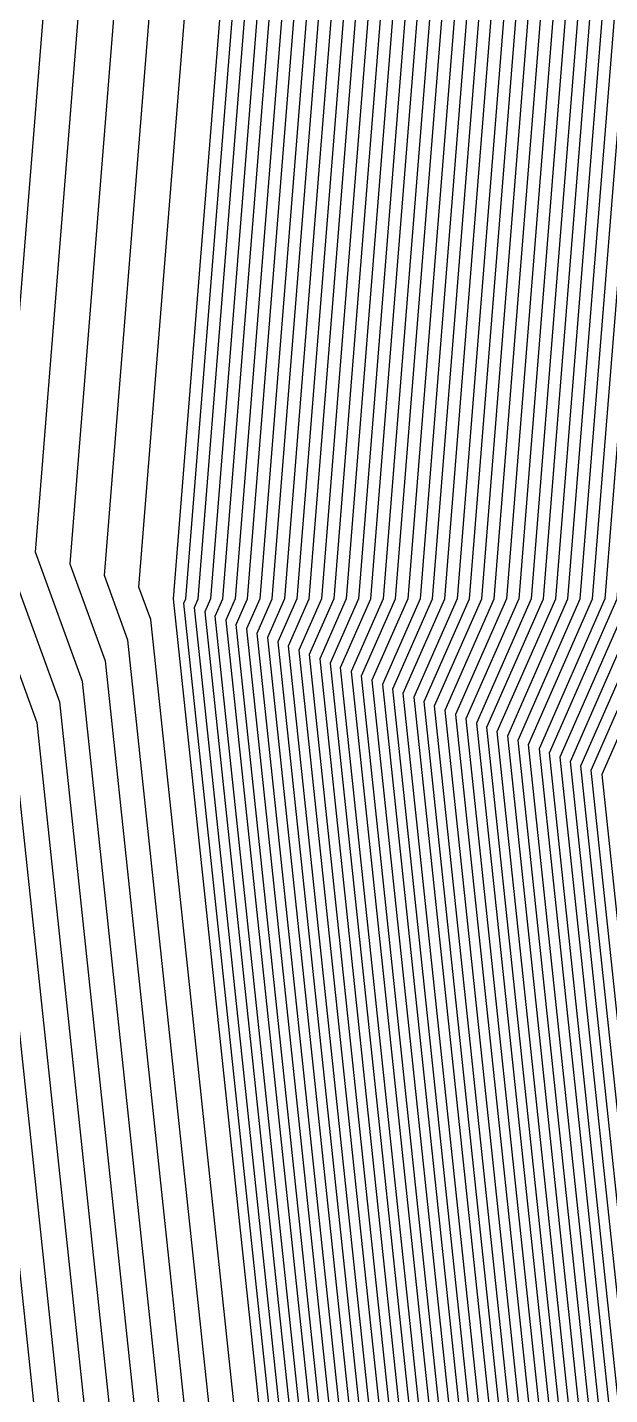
# Model space of a CAD drawing. Extents: x 7084 to 11035, y 13750 to 16729.
# Drawn here: x 8542.6 to 8570.5, y 15049.2 to 15114.7 of the extents above; entities that cross this region are included whole.
import ezdxf

# ---------------------------------------------------------------- set-up
doc = ezdxf.new("R2010")
doc.units = 0
doc.layers.add('Default', color=7, linetype='Continuous')

msp = doc.modelspace()

# ---------------------------------------------------------------- linework, layer by layer
at = {"layer": 'Default'}
for points in [[(8547.923, 15087.875), (8557.091, 15202.47), (8558.189, 15203.045), (8558.354, 15203.035), (8622.527, 15335.965), (8622.975, 15336.034), (8677.981, 15413.958), (8678.314, 15413.797), (8755.978, 15393.547), (8839.286, 15445.614), (8753.946, 15549.019), (8705.817, 15501.887), (8705.483, 15502.048), (8753.613, 15549.18), (8754.099, 15550.17), (8857.234, 15623.511), (9031.418, 15664.765), (9031.768, 15665.327), (9032.816, 15664.603), (9252.838, 15657.727), (9376.6, 15614.181), (9502.655, 15566.051), (9504.065, 15566.426), (9850.141, 15472.458)], [(8575.409, 14943.072), (8560.589, 15082.801), (8562.575, 15087.314), (8571.044, 15193.17), (8573.391, 15198.044), (8574.113, 15200.21), (8575.196, 15205.987), (8634.475, 15328.78), (8635.197, 15330.946), (8636.318, 15334.083), (8687.128, 15406.065), (8758.869, 15387.359), (8846.979, 15442.428), (8768.148, 15537.947), (8863.418, 15605.694), (9024.319, 15643.802), (9036.053, 15644.705), (9239.295, 15638.354), (9255.001, 15639.798), (9369.325, 15599.573), (9379.435, 15605.35), (9495.876, 15560.89), (9506.708, 15556.919), (9826.391, 15470.117)], [(8569.074, 15087.314), (8577.182, 15188.657), (8580.702, 15195.968), (8581.785, 15199.217), (8583.41, 15207.883), (8640.162, 15325.44), (8641.245, 15328.689), (8642.926, 15333.396), (8691.57, 15402.308), (8760.252, 15384.4), (8850.659, 15440.904), (8775.189, 15532.35), (8866.397, 15597.21), (9020.437, 15633.693), (9038.039, 15635.047), (9232.616, 15628.966), (9256.175, 15631.132), (9365.624, 15592.622), (9380.789, 15601.288), (9492.265, 15558.724), (9508.513, 15552.767), (9814.567, 15469.666)], [(8569.665, 15087.314), (8577.74, 15188.246), (8581.367, 15195.779), (8582.483, 15199.127), (8584.157, 15208.055), (8640.679, 15325.136), (8641.795, 15328.484), (8643.526, 15333.333), (8691.974, 15401.967), (8760.378, 15384.131), (8850.994, 15440.765), (8775.829, 15531.842), (8866.668, 15596.438), (9020.084, 15632.774), (9038.219, 15634.169), (9232.009, 15628.113), (9256.282, 15630.345), (9365.288, 15591.991), (9380.912, 15600.919), (9491.937, 15558.527), (9508.677, 15552.389), (9813.492, 15469.625)], [(8569.099, 15079.314), (8572.619, 15087.314), (8580.53, 15186.195), (8584.69, 15194.836), (8585.97, 15198.676), (8587.89, 15208.917), (8643.263, 15323.618), (8644.543, 15327.459), (8646.53, 15333.02), (8693.993, 15400.259), (8761.007, 15382.786), (8852.666, 15440.073), (8779.029, 15529.298), (8868.022, 15592.581), (9018.32, 15628.178), (9039.122, 15629.779), (9228.973, 15623.846), (9256.815, 15626.406), (9363.606, 15588.831), (9381.527, 15599.072), (9490.296, 15557.542), (9509.498, 15550.502), (9808.117, 15469.42)], [(9689.788, 14711.896), (9475.878, 14639.842), (9189.914, 14644.346), (9186.119, 14640.448), (9172.537, 14642.646), (9171.638, 14649.243), (8944.218, 14687.522), (8773.09, 14692.025), (8633.485, 14692.025), (8550.173, 14719.045), (8538.588, 14723.643), (8516.071, 14793.445), (8556.602, 14930.798), (8540.84, 15079.409), (8536.346, 15091.802), (8545.353, 15204.387), (8554.141, 15208.984), (8555.459, 15208.905), (8618.506, 15339.503)], [(8619.081, 15338.998), (8555.873, 15208.067), (8554.719, 15208.136), (8547.03, 15204.113), (8538, 15091.241), (8541.932, 15080.397), (8557.734, 14931.407), (8517.1, 14793.704), (8539.675, 14723.723), (8549.811, 14719.7), (8633.336, 14692.611), (8773.297, 14692.611), (8944.861, 14688.096), (9172.862, 14649.72), (9173.648, 14643.948), (9185.532, 14642.024), (9188.853, 14645.435)], [(8619.655, 15338.492), (8556.286, 15207.228), (8555.298, 15207.287), (8548.707, 15203.839), (8539.654, 15090.68), (8543.024, 15081.385), (8558.866, 14932.016), (8518.129, 14793.962), (8540.761, 14723.804), (8549.449, 14720.356), (8633.187, 14693.198), (8773.504, 14693.198), (8945.505, 14688.671), (9174.086, 14650.197), (9174.76, 14645.25), (9184.946, 14643.601), (9187.792, 14646.524), (9475.215, 14641.998), (9690.217, 14714.42)], [(8620.23, 15337.987), (8556.7, 15206.389), (8555.876, 15206.439), (8550.383, 15203.565), (8541.308, 15090.119), (8544.116, 15082.373), (8559.999, 14932.625), (8519.158, 14794.221), (8541.848, 14723.884), (8549.088, 14721.011), (8633.038, 14693.784), (8773.711, 14693.784), (8946.148, 14689.246), (9175.309, 14650.675), (9175.871, 14646.552), (9184.36, 14645.178)], [(9690.646, 14716.943), (9474.553, 14644.154), (9185.671, 14648.703), (9183.773, 14646.754), (9176.982, 14647.854), (9176.533, 14651.152), (8946.792, 14689.821), (8773.918, 14694.37), (8632.889, 14694.37), (8548.726, 14721.666), (8542.934, 14723.965), (8520.187, 14794.48), (8561.131, 14933.234), (8545.209, 15083.362), (8542.962, 15089.558), (8552.06, 15203.291), (8556.454, 15205.59), (8557.113, 15205.551), (8620.804, 15337.481)], [(8621.378, 15336.976), (8557.527, 15204.712), (8557.033, 15204.742), (8553.737, 15203.018), (8544.616, 15088.997), (8546.301, 15084.35), (8562.264, 14933.843), (8521.216, 14794.738), (8544.02, 14724.046), (8548.364, 14722.322), (8632.739, 14694.957), (8774.125, 14694.957), (8947.436, 14690.396), (9177.757, 14651.629), (9178.094, 14649.155), (9183.187, 14648.331), (9184.61, 14649.792), (9474.222, 14645.232), (9690.86, 14718.205)], [(9178.98, 14652.106), (8948.079, 14690.971), (8774.332, 14695.543), (8632.59, 14695.543), (8548.003, 14722.977), (8545.107, 14724.126), (8522.245, 14794.997), (8563.396, 14934.452), (8547.393, 15085.338), (8546.269, 15088.436), (8555.414, 15202.744), (8557.611, 15203.893), (8557.941, 15203.873), (8621.953, 15336.47)], [(8549.577, 15087.314), (8558.768, 15202.196), (8623.102, 15335.459), (8558.768, 15202.196)], [(8775.123, 14696.888), (8774.729, 14697.151), (8632.784, 14697.151), (8632.596, 14697.421), (8577.649, 14878.287), (8577.551, 14878.582), (8566.104, 14935.818), (8566.104, 14936.007), (8550.078, 15087.109), (8550.168, 15087.314), (8559.326, 15201.786), (8559.432, 15202.007), (8559.465, 15202.106), (8559.514, 15202.369), (8623.619, 15335.156)], [(8948.874, 14692.498), (8775.501, 14697.06), (8774.713, 14697.586), (8633.277, 14697.586), (8632.899, 14698.127), (8578.15, 14878.344), (8577.953, 14878.935), (8566.547, 14935.966), (8566.547, 14936.343), (8550.578, 15086.904), (8550.759, 15087.314), (8559.884, 15201.376), (8560.097, 15201.819), (8560.163, 15202.016), (8560.261, 15202.541), (8624.136, 15334.852)], [(8624.653, 15334.548), (8561.008, 15202.713), (8560.86, 15201.925), (8560.762, 15201.63), (8560.442, 15200.965), (8551.35, 15087.314), (8551.079, 15086.699), (8566.99, 14936.679), (8566.99, 14936.113), (8578.355, 14879.288), (8578.65, 14878.402), (8633.203, 14698.833), (8633.769, 14698.02), (8774.696, 14698.02), (8775.878, 14697.233), (8948.628, 14692.687), (8949.76, 14692.761), (9179.335, 14654.119)], [(8948.382, 14692.875), (8776.256, 14697.405), (8774.68, 14698.455), (8634.262, 14698.455), (8633.507, 14699.539), (8579.151, 14878.459), (8578.757, 14879.641), (8567.433, 14936.261), (8567.433, 14937.016), (8551.579, 15086.494), (8551.94, 15087.314), (8561, 15200.555), (8561.426, 15201.441), (8561.558, 15201.835), (8561.755, 15202.885), (8625.169, 15334.245)], [(8625.686, 15333.941), (8562.501, 15203.058), (8562.255, 15201.745), (8562.091, 15201.253), (8561.558, 15200.145), (8552.531, 15087.314), (8552.08, 15086.289), (8567.876, 14937.352), (8567.876, 14936.409), (8579.159, 14879.993), (8579.652, 14878.516), (8633.81, 14700.244), (8634.754, 14698.89), (8774.664, 14698.89), (8776.633, 14697.577), (8948.135, 14693.064), (8950.023, 14693.187)], [(8947.889, 14693.253), (8777.011, 14697.75), (8774.647, 14699.325), (8635.246, 14699.325), (8634.114, 14700.95), (8580.152, 14878.574), (8579.561, 14880.346), (8568.319, 14936.556), (8568.319, 14937.689), (8552.581, 15086.083), (8553.122, 15087.314), (8562.116, 15199.734), (8562.756, 15201.064), (8562.953, 15201.655), (8563.248, 15203.23), (8626.203, 15333.638)], [(8947.397, 14693.63), (8777.765, 14698.094), (8774.614, 14700.195), (8636.231, 14700.195), (8634.721, 14702.361), (8581.153, 14878.689), (8580.365, 14881.052), (8569.206, 14936.852), (8569.206, 14938.362), (8553.582, 15085.673), (8554.304, 15087.314), (8563.232, 15198.914), (8564.085, 15200.686), (8564.348, 15201.474), (8564.742, 15203.575), (8627.237, 15333.03)], [(8627.754, 15332.727), (8565.488, 15203.747), (8565.045, 15201.384), (8564.75, 15200.498), (8563.79, 15198.504), (8554.895, 15087.314), (8554.082, 15085.468), (8569.649, 14938.698), (8569.649, 14936.999), (8580.768, 14881.405), (8581.654, 14878.746), (8635.025, 14703.067), (8636.723, 14700.63), (8774.598, 14700.63), (8778.143, 14698.267), (8947.151, 14693.819), (8950.548, 14694.041)], [(8628.271, 15332.423), (8566.235, 15203.919), (8565.743, 15201.294), (8565.414, 15200.309), (8564.348, 15198.093), (8555.485, 15087.314), (8554.583, 15085.263), (8570.092, 14939.035), (8570.092, 14937.147), (8581.17, 14881.758), (8582.154, 14878.804), (8635.328, 14703.773), (8637.216, 14701.065), (8774.582, 14701.065), (8778.52, 14698.439), (8946.905, 14694.008)], [(8946.658, 14694.197), (8778.898, 14698.611), (8774.565, 14701.5), (8637.708, 14701.5), (8635.632, 14704.478), (8582.655, 14878.861), (8581.572, 14882.111), (8570.535, 14937.295), (8570.535, 14939.371), (8555.083, 15085.058), (8556.076, 15087.314), (8564.906, 15197.683), (8566.079, 15200.12), (8566.44, 15201.203), (8566.982, 15204.092), (8628.788, 15332.119)], [(8629.305, 15331.816), (8567.728, 15204.264), (8567.138, 15201.113), (8566.744, 15199.931), (8565.464, 15197.273), (8556.667, 15087.314), (8555.584, 15084.853), (8570.978, 14939.707), (8570.978, 14937.443), (8581.974, 14882.463), (8583.155, 14878.918), (8635.936, 14705.184), (8638.2, 14701.935), (8774.549, 14701.935), (8779.275, 14698.784), (8946.412, 14694.385)], [(8629.822, 15331.512), (8568.475, 15204.436), (8567.835, 15201.023), (8567.408, 15199.743), (8566.022, 15196.862), (8557.258, 15087.314), (8556.084, 15084.647), (8571.421, 14940.044), (8571.421, 14937.59), (8582.376, 14882.816), (8583.656, 14878.976), (8636.239, 14705.89), (8638.693, 14702.37)], [(8630.339, 15331.209), (8569.222, 15204.609), (8568.533, 15200.933), (8568.073, 15199.554), (8566.58, 15196.452), (8557.849, 15087.314), (8556.585, 15084.442), (8571.864, 14940.38), (8571.864, 14937.738), (8582.778, 14883.169), (8584.157, 14879.033), (8636.543, 14706.596), (8639.185, 14702.804), (8774.516, 14702.804), (8780.03, 14699.128), (8945.92, 14694.763), (8951.204, 14695.107), (9171.663, 14658.001), (9177.062, 14661.102), (9181.543, 14660.987), (9185.908, 14659.149), (9188.665, 14659.034)], [(8945.427, 14695.14), (8780.785, 14699.473), (8774.483, 14703.674), (8640.17, 14703.674), (8637.15, 14708.007), (8585.158, 14879.148), (8583.582, 14883.875), (8572.75, 14938.033), (8572.75, 14941.053), (8557.586, 15084.032), (8559.03, 15087.314), (8567.696, 15195.632), (8569.402, 15199.176), (8569.928, 15200.752), (8570.715, 15204.953), (8631.373, 15330.601)], [(8631.89, 15330.298), (8571.462, 15205.126), (8570.625, 15200.662), (8570.067, 15198.988), (8568.254, 15195.221), (8559.621, 15087.314), (8558.087, 15083.827), (8573.194, 14941.39), (8573.194, 14938.181), (8583.984, 14884.228), (8585.658, 14879.206), (8637.454, 14708.713), (8640.662, 14704.109), (8774.467, 14704.109), (8781.163, 14699.645), (8945.181, 14695.329)], [(8944.935, 14695.518), (8781.54, 14699.818), (8774.45, 14704.544), (8641.154, 14704.544), (8637.757, 14709.418), (8586.159, 14879.263), (8584.386, 14884.581), (8573.637, 14938.329), (8573.637, 14941.726), (8558.587, 15083.622), (8560.212, 15087.314), (8568.812, 15194.811), (8570.732, 15198.799), (8571.323, 15200.571), (8572.209, 15205.298), (8632.407, 15329.994)], [(8632.924, 15329.69), (8572.956, 15205.47), (8572.02, 15200.481), (8571.397, 15198.61), (8569.37, 15194.401), (8560.803, 15087.314), (8559.088, 15083.417), (8574.08, 14942.062), (8574.08, 14938.477), (8584.788, 14884.933), (8586.659, 14879.321), (8638.061, 14710.124), (8641.647, 14704.979), (8774.434, 14704.979), (8781.918, 14699.99), (8944.689, 14695.706)], [(8633.441, 15329.387), (8573.702, 15205.643), (8572.718, 15200.391), (8572.061, 15198.422), (8569.928, 15193.99), (8561.394, 15087.314), (8559.588, 15083.211), (8574.523, 14942.399), (8574.523, 14938.624), (8585.191, 14885.286), (8587.16, 14879.378), (8638.364, 14710.83), (8642.139, 14705.414), (8774.417, 14705.414), (8782.295, 14700.162), (8944.443, 14695.895), (8951.992, 14696.388), (9167.478, 14660.118)], [(8574.966, 14938.772), (8574.966, 14942.735), (8560.089, 15083.006), (8561.984, 15087.314), (8570.486, 15193.58), (8572.726, 15198.233), (8573.415, 15200.301), (8574.449, 15205.815), (8633.958, 15329.083)], [(8634.992, 15328.476), (8575.943, 15206.16), (8574.81, 15200.12), (8574.055, 15197.855), (8571.602, 15192.759), (8563.166, 15087.314), (8561.09, 15082.596), (8575.852, 14943.408), (8575.852, 14939.067), (8586.397, 14886.345), (8588.662, 14879.55), (8639.275, 14712.947), (8643.616, 14706.719), (8774.368, 14706.719), (8783.427, 14700.679), (8943.704, 14696.461)], [(8943.458, 14696.65), (8783.805, 14700.851), (8774.352, 14707.154), (8644.109, 14707.154), (8639.579, 14713.653), (8589.162, 14879.608), (8586.799, 14886.698), (8576.295, 14939.215), (8576.295, 14943.745), (8561.591, 15082.391), (8563.757, 15087.314), (8572.16, 15192.349), (8574.72, 15197.667), (8575.508, 15200.03), (8576.689, 15206.332), (8635.509, 15328.172)], [(8784.56, 14701.196), (8774.319, 14708.023), (8645.093, 14708.023), (8640.186, 14715.064), (8590.163, 14879.723), (8587.603, 14887.403), (8577.182, 14939.51), (8577.182, 14944.418), (8562.592, 15081.98), (8564.939, 15087.314), (8573.276, 15191.529), (8576.049, 15197.289), (8576.903, 15199.849), (8578.183, 15206.677), (8636.543, 15327.565)], [(8637.06, 15327.262), (8578.929, 15206.849), (8577.6, 15199.759), (8576.714, 15197.1), (8573.834, 15191.118), (8565.529, 15087.314), (8563.092, 15081.775), (8577.625, 14944.754), (8577.625, 14939.658), (8588.005, 14887.756), (8590.664, 14879.78), (8640.49, 14715.77), (8645.586, 14708.458), (8774.303, 14708.458), (8784.937, 14701.368), (8942.72, 14697.216)], [(8637.577, 15326.958), (8579.676, 15207.021), (8578.298, 15199.669), (8577.379, 15196.912), (8574.392, 15190.708), (8566.12, 15087.314), (8563.593, 15081.57), (8578.068, 14945.09), (8578.068, 14939.806), (8588.407, 14888.109), (8591.164, 14879.838), (8640.793, 14716.475), (8646.078, 14708.893), (8774.286, 14708.893), (8785.315, 14701.541), (8942.473, 14697.405), (8953.043, 14698.094), (9161.898, 14662.94)], [(8638.094, 15326.654), (8580.423, 15207.194), (8578.995, 15199.579), (8578.043, 15196.723), (8574.95, 15190.298), (8566.711, 15087.314), (8564.093, 15081.365), (8578.511, 14945.427), (8578.511, 14939.954), (8588.809, 14888.462), (8591.665, 14879.895), (8641.097, 14717.181), (8646.57, 14709.328), (8774.27, 14709.328), (8785.692, 14701.713), (8942.227, 14697.594)], [(8941.981, 14697.783), (8786.07, 14701.885), (8774.253, 14709.763), (8647.063, 14709.763), (8641.401, 14717.887), (8592.166, 14879.952), (8589.211, 14888.815), (8578.954, 14940.101), (8578.954, 14945.763), (8564.594, 15081.16), (8567.302, 15087.314), (8575.508, 15189.887), (8578.708, 15196.534), (8579.693, 15199.488), (8581.17, 15207.366), (8638.611, 15326.351)], [(8941.735, 14697.971), (8786.447, 14702.058), (8774.237, 14710.198), (8647.555, 14710.198), (8641.704, 14718.592), (8592.666, 14880.01), (8589.613, 14889.168), (8579.397, 14940.249), (8579.397, 14946.1), (8565.094, 15080.955), (8567.893, 15087.314), (8576.066, 15189.477), (8579.373, 15196.345), (8580.39, 15199.398), (8581.916, 15207.538), (8639.128, 15326.047)], [(8641.195, 15324.833), (8584.903, 15208.228), (8583.18, 15199.037), (8582.031, 15195.59), (8578.298, 15187.836), (8570.256, 15087.314), (8567.097, 15080.134), (8581.17, 14947.445), (8581.17, 14940.84), (8591.222, 14890.579), (8594.668, 14880.24), (8642.919, 14721.415), (8649.524, 14711.938), (8774.171, 14711.938), (8787.957, 14702.747), (8940.75, 14698.726)], [(8940.504, 14698.915), (8788.335, 14702.919), (8774.155, 14712.372), (8650.017, 14712.372), (8643.222, 14722.121), (8595.169, 14880.297), (8591.624, 14890.932), (8581.613, 14940.987), (8581.613, 14947.782), (8567.597, 15079.929), (8570.847, 15087.314), (8578.856, 15187.426), (8582.696, 15195.402), (8583.878, 15198.947), (8585.65, 15208.4), (8641.712, 15324.529)], [(8651.001, 14713.242), (8643.83, 14723.532), (8596.17, 14880.412), (8592.428, 14891.638), (8582.499, 14941.283), (8582.499, 14948.455), (8568.598, 15079.519), (8572.028, 15087.314), (8579.972, 15186.605), (8584.025, 15195.024), (8585.273, 15198.766), (8587.144, 15208.744), (8642.746, 15323.922)], [(8939.519, 14699.67), (8789.844, 14703.609), (8774.089, 14714.112), (8651.986, 14714.112), (8644.437, 14724.944), (8597.171, 14880.527), (8593.232, 14892.343), (8583.385, 14941.578), (8583.385, 14949.128), (8569.599, 15079.108), (8573.21, 15087.314), (8581.088, 15185.785), (8585.355, 15194.647), (8586.668, 15198.586), (8588.637, 15209.089), (8643.78, 15323.315)], [(8644.297, 15323.011), (8589.384, 15209.261), (8587.365, 15198.495), (8586.019, 15194.458), (8581.646, 15185.374), (8573.801, 15087.314), (8570.1, 15078.903), (8583.828, 14949.464), (8583.828, 14941.726), (8593.634, 14892.696), (8597.672, 14880.584), (8644.74, 14725.65), (8652.479, 14714.547), (8774.073, 14714.547), (8790.222, 14703.781), (8939.273, 14699.859), (8954.749, 14700.868), (9152.83, 14667.528)], [(9689.573, 14710.634), (9476.209, 14638.764), (9190.974, 14643.256), (9186.705, 14638.871), (9171.426, 14641.345), (9170.414, 14648.766), (8943.574, 14686.947), (8772.883, 14691.439), (8633.634, 14691.439), (8550.534, 14718.39), (8537.502, 14723.562), (8515.042, 14793.186), (8555.469, 14930.189), (8539.748, 15078.421), (8534.692, 15092.363), (8543.676, 15204.66), (8553.563, 15209.833), (8555.046, 15209.744)], [(8569.969, 15204.781), (8569.23, 15200.842), (8568.738, 15199.365), (8567.138, 15196.042), (8558.44, 15087.314), (8557.086, 15084.237), (8572.307, 14940.717), (8572.307, 14937.886), (8583.18, 14883.522), (8584.657, 14879.091), (8636.846, 14707.301), (8639.677, 14703.239), (8774.5, 14703.239), (8780.408, 14699.301), (8945.674, 14694.952)], [(8563.995, 15203.402), (8563.65, 15201.564), (8563.42, 15200.875), (8562.674, 15199.324), (8553.713, 15087.314), (8553.081, 15085.878), (8568.762, 14938.025), (8568.762, 14936.704), (8579.963, 14880.699), (8580.653, 14878.631), (8634.417, 14701.656), (8635.739, 14699.76), (8774.631, 14699.76), (8777.388, 14697.922), (8947.643, 14693.442)], [(9676.938, 14735.529), (9478.151, 14668.57), (9470.356, 14662.21), (9460.099, 14659.543), (9194.352, 14663.728), (9189.429, 14663.933), (9181.633, 14667.216), (9173.632, 14667.421), (9163.99, 14661.882), (8952.649, 14697.454), (8943.212, 14696.839), (8784.182, 14701.024), (8774.335, 14707.588), (8644.601, 14707.588), (8639.883, 14714.358), (8589.663, 14879.665), (8587.201, 14887.05), (8576.739, 14939.363), (8576.739, 14944.081), (8562.091, 15082.186), (8564.348, 15087.314), (8572.718, 15191.939), (8575.385, 15197.478)], [(9672.86, 14739.321), (9479.53, 14674.199), (9469.552, 14666.059), (9456.422, 14662.645), (9197.971, 14666.715), (9191.669, 14666.978), (9181.69, 14671.179), (9171.449, 14671.442), (9159.108, 14664.352), (8953.568, 14698.948), (8941.489, 14698.16), (8786.825, 14702.23), (8774.221, 14710.633), (8648.047, 14710.633), (8642.008, 14719.298), (8593.167, 14880.067), (8590.016, 14889.52), (8579.84, 14940.397), (8579.84, 14946.436), (8565.595, 15080.75), (8568.483, 15087.314), (8576.624, 15189.067), (8580.037, 15196.157)], [(8583.361, 15195.213), (8579.414, 15187.015), (8571.438, 15087.314), (8568.098, 15079.724), (8582.056, 14948.118), (8582.056, 14941.135), (8592.026, 14891.285), (8595.669, 14880.355), (8643.526, 14722.827), (8650.509, 14712.807), (8774.138, 14712.807), (8788.712, 14703.092), (8940.258, 14699.104), (8954.224, 14700.015), (9155.62, 14666.116), (9169.89, 14674.314), (9181.731, 14674.01), (9193.269, 14669.152), (9200.556, 14668.849), (9453.796, 14664.861), (9468.977, 14668.808), (9480.515, 14678.22), (9669.947, 14742.028)], [(9691.289, 14720.728), (9473.559, 14647.387), (9182.489, 14651.971), (9182.014, 14651.484), (9180.316, 14651.759), (9180.204, 14652.583), (8948.723, 14691.546), (8774.539, 14696.129), (8632.441, 14696.129), (8547.641, 14723.632), (8546.193, 14724.207), (8523.274, 14795.256), (8564.528, 14935.061), (8548.485, 15086.326), (8547.923, 15087.875)], [(8632.292, 14696.716), (8577.149, 14878.229), (8632.292, 14696.716), (8524.303, 14795.514), (8577.149, 14878.229), (8565.661, 14935.67), (8524.303, 14795.514), (8632.292, 14696.716), (8547.28, 14724.287), (8524.303, 14795.514), (8577.149, 14878.229), (8565.661, 14935.67), (8549.577, 15087.314)], [(9672.277, 14739.862), (9479.727, 14675.003), (9469.437, 14666.608), (9455.897, 14663.088), (9198.488, 14667.142), (9191.989, 14667.413), (9181.699, 14671.745), (9171.138, 14672.016), (9158.41, 14664.705), (8953.699, 14699.161), (8941.243, 14698.349), (8787.202, 14702.402), (8774.204, 14711.068), (8648.54, 14711.068), (8642.311, 14720.004), (8593.667, 14880.125), (8590.418, 14889.873), (8580.283, 14940.544), (8580.283, 14946.773), (8566.096, 15080.544), (8569.074, 15087.314)], [(9671.695, 14740.404), (9479.924, 14675.807), (9469.322, 14667.158), (9455.372, 14663.531), (9199.005, 14667.569), (9192.309, 14667.848), (9181.707, 14672.312), (9170.826, 14672.591), (9157.713, 14665.058), (8953.83, 14699.374), (8940.996, 14698.537), (8787.58, 14702.575), (8774.188, 14711.503), (8649.032, 14711.503), (8642.615, 14720.71), (8594.168, 14880.182), (8590.82, 14890.226), (8580.727, 14940.692), (8580.727, 14947.109), (8566.596, 15080.339), (8569.665, 15087.314)], [(9668.782, 14743.112), (9480.909, 14679.828), (9468.747, 14669.907), (9452.746, 14665.747), (9201.59, 14669.702), (9193.909, 14670.022), (9181.748, 14675.143), (9169.267, 14675.463), (9154.225, 14666.822), (8954.487, 14700.441), (8939.765, 14699.481), (8789.467, 14703.436), (8774.106, 14713.677), (8651.494, 14713.677), (8644.133, 14724.238), (8596.671, 14880.469), (8592.83, 14891.99), (8582.942, 14941.431), (8582.942, 14948.791), (8569.099, 15079.314)]]:
    msp.add_lwpolyline(points, dxfattribs=at)

doc.saveas('drawing.dxf')
